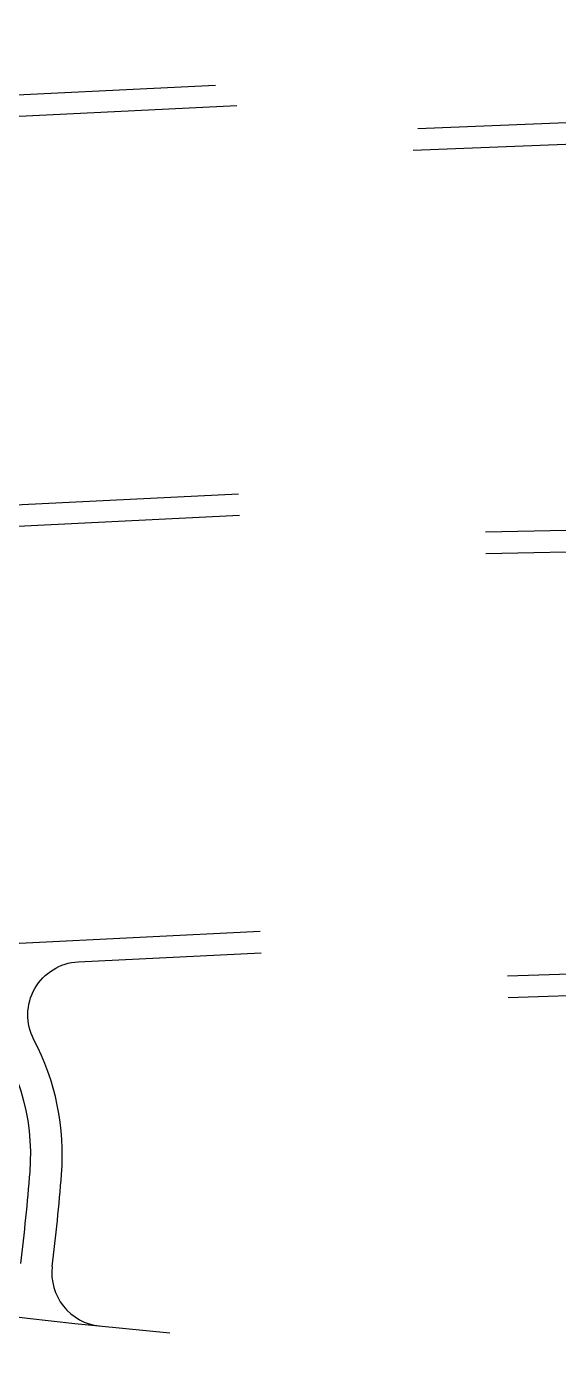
# Model space of a CAD drawing. Extents: x 309418 to 1212698, y 3438380 to 6877191.
# Drawn here: x 606460.4 to 606510.5, y 3439032.9 to 3439158.2 of the extents above; entities that cross this region are included whole.
import ezdxf

# ---------------------------------------------------------------- set-up
doc = ezdxf.new("R2010")
doc.units = 0
doc.header["$MEASUREMENT"] = 0
doc.layers.add('CR-GL$0$CR-SW', color=4, linetype='Continuous')
doc.layers.add('LA-FLOWERING-TREE', color=221, linetype='Continuous')
picture_1 = doc.add_image_def('image3.jpg', size_in_pixel=(7142, 4284))

msp = doc.modelspace()

# ---------------------------------------------------------------- linework, layer by layer
at = {"layer": 'CR-GL$0$CR-SW'}
msp.add_arc((606522.42723, 3439571.15128), 538, 257.1764278, 264.8286741, dxfattribs=at)
at = {"layer": 'LA-FLOWERING-TREE'}
for points in [[(606525.89435, 3439200.84417, -0.355786052), (606534.21787, 3439154.20064, 0.011162905), (606533.38573, 3439152.62052, -0.273622295), (606529.11104, 3439149.85502), (606497.24896, 3439148.57804)], [(606443.0742, 3439181.55272, 0.225673799), (606443.24496, 3439158.74907, -0.149559605), (606452.8548, 3439118.4405, 0.447612974), (606458.09377, 3439113.1325), (606480.37664, 3439114.24292)], [(606440.81036, 3439156.96918, -0.151930742), (606449.79585, 3439117.70031, 0.061446112), (606451.77638, 3439074.79682, 0.128781449), (606456.28089, 3439064.84448, -0.19247616), (606460.73844, 3439050.47882, -0.010465725), (606459.86858, 3439041.84055)], [(606496.81267, 3439146.55895), (606524.68436, 3439147.676, -0.479175749), (606529.80687, 3439141.80186, 0.036923297), (606529.20184, 3439135.93328, 0.055434719), (606530.28607, 3439122.71409, -0.008034062), (606531.31978, 3439116.91911, -0.455625387), (606526.48983, 3439111.12139), (606503.61353, 3439110.63715)], [(606482.42792, 3439073.07982), (606459.77646, 3439071.95103, -0.381144641), (606454.5947, 3439076.1285, -0.043727642), (606452.29145, 3439106.13781, -0.396576403), (606457.0423, 3439111.07762), (606480.47618, 3439112.2454)], [(606503.65585, 3439108.6376), (606527.80167, 3439109.14871, -0.393406936), (606532.88601, 3439104.61277, -0.035991052), (606533.43301, 3439078.28067, -0.021973614), (606533.01582, 3439073.90792, -0.364835788), (606528.22613, 3439069.60361), (606505.70088, 3439068.87319)], [(606462.85645, 3439041.55903, 0.010368215), (606463.72898, 3439050.24078, 0.141734194), (606461.13328, 3439062.90499, -0.547848965), (606465.3107, 3439070.22434), (606482.52746, 3439071.0823)], [(606505.7657, 3439066.87424), (606524.63626, 3439067.48615, -0.513205554), (606529.58462, 3439061.04268, 0.112291125), (606528.03853, 3439038.91806)]]:
    msp.add_lwpolyline(points, format="xyb", dxfattribs=at)
for points in [[(606478.21631, 3439152.64966), (606453.69843, 3439151.44947)], [(606480.23027, 3439150.74585), (606454.60621, 3439149.49151)]]:
    msp.add_lwpolyline(points, dxfattribs=at)
msp.add_arc((606467.81995, 3439040.956), 5, 173.0729014, 264.1195756, dxfattribs=at)

# ---------------------------------------------------------------- pictures from other files: only their frames are drawn
image = msp.add_image(picture_1, insert=(606209.84417, 3438978.84791, 24.98381), size_in_units=(467.97699, 280.70756), rotation=0.8380648, dxfattribs=dict(at, fade=91))
image.dxf.flags = 7

doc.saveas('drawing.dxf')
